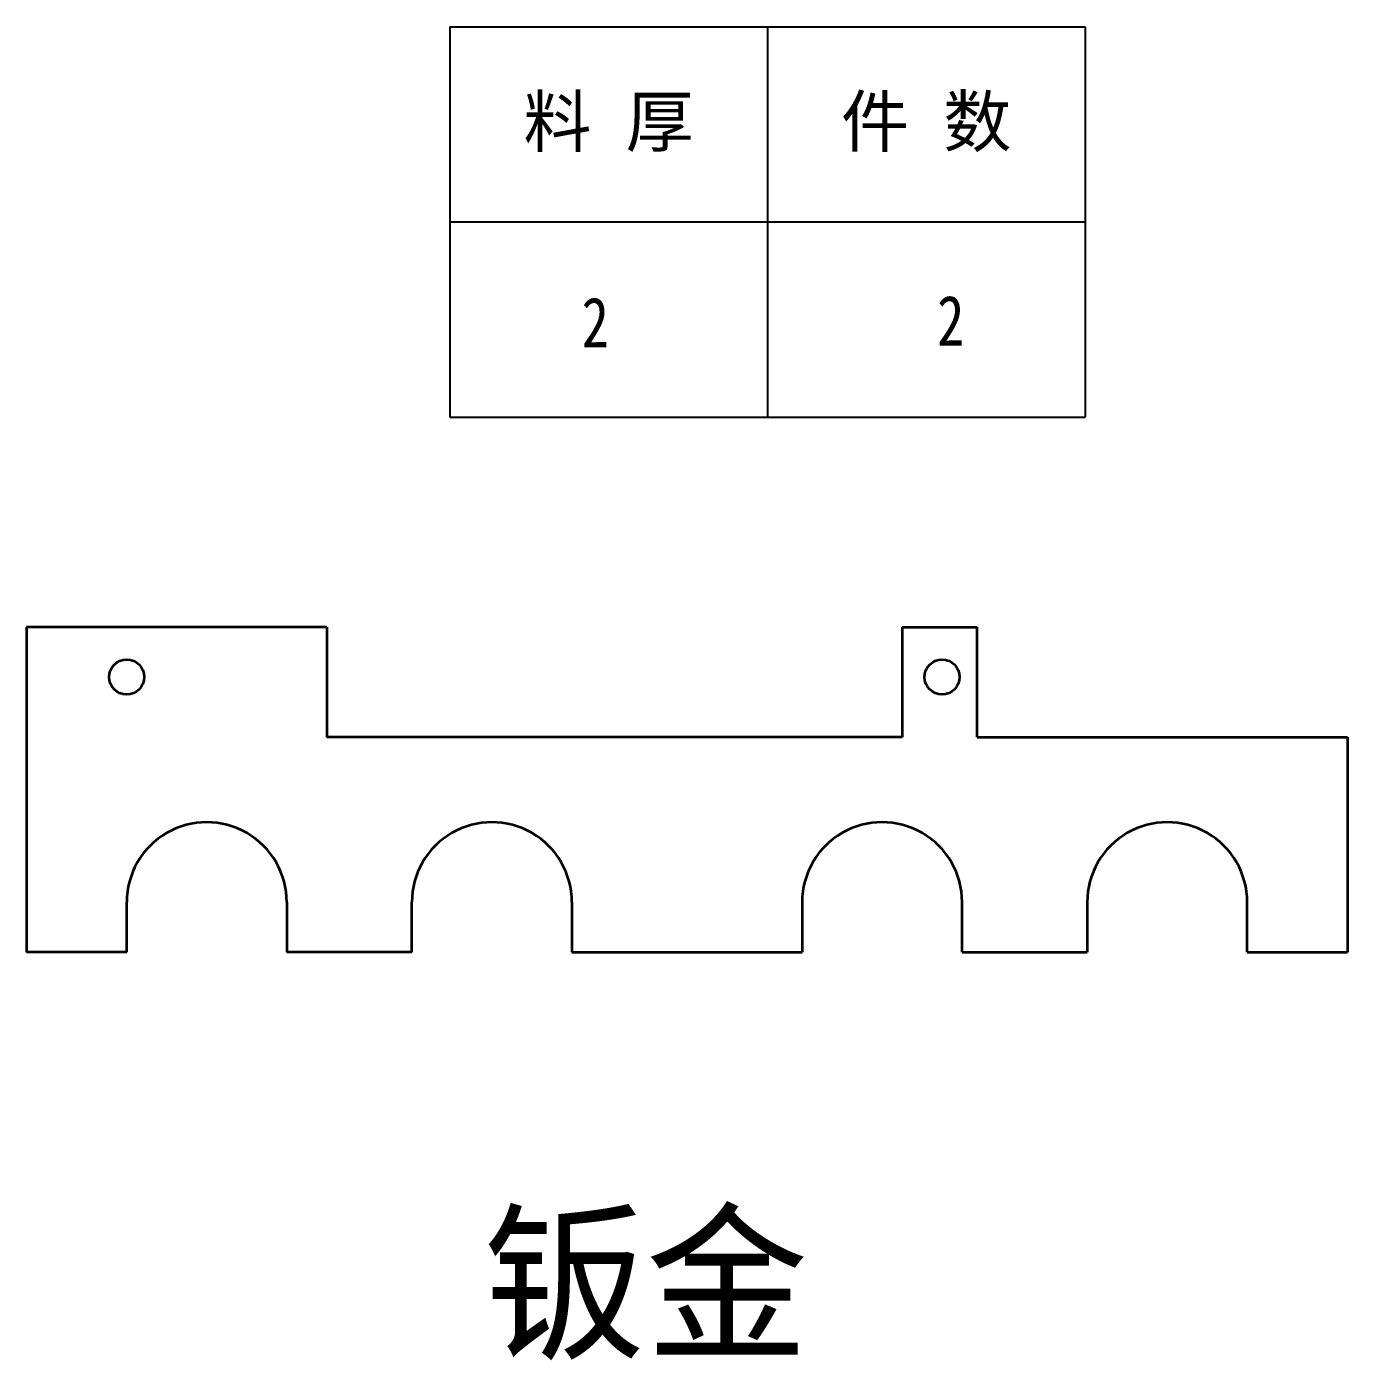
# Model space of a CAD drawing. Header units: millimetres. Extents: x -15766 to 80009, y -9701 to 15159.
# Drawn here: x 6687.6 to 6951.6, y 13567.3 to 13833.8 of the extents above; entities that cross this region are included whole.
import ezdxf
from ezdxf.enums import TextEntityAlignment as Align

# ---------------------------------------------------------------- set-up
doc = ezdxf.new("R2010")
doc.units = ezdxf.units.MM
doc.layers.add('07', color=7, linetype='Continuous')
doc.layers.add('AM_VIS', color=7, linetype='Continuous', lineweight=18)
doc.layers.add('word_dim', color=9, linetype='Continuous', lineweight=18)
doc.styles.add('DIM', font='', dxfattribs={"width": 0.8})
doc.styles.get('DIM').set_extended_font_data('NSimSun')

# ---------------------------------------------------------------- blocks, each defined once
blk = doc.blocks.new('*T2185')
at = {"color": 0, "linetype": 'ByBlock', "lineweight": -2, "transparency": 16777216}
for p, q in [((0, 0), (127, 0)), ((0, 0), (0, -78)), ((63.5, 0), (63.5, -78)), ((127, 0), (127, -78)), ((0, -39), (127, -39)), ((0, -78), (127, -78))]:
    blk.add_line(p, q, dxfattribs=at)
at = {"color": 0, "transparency": 16777216, "char_height": 10, "width": 60.5, "attachment_point": 5}
for s, insert in [('{\\fSimSun|b0|i0|c134|p2;料 厚}', (31.75, -19.5)), ('{\\fSimSun|b0|i0|c134|p2;件 数}', (95.25, -19.5))]:
    blk.add_mtext(s, dxfattribs=dict(at, insert=insert))
blk = doc.blocks.new('拆图参数')
blk.add_blockref('*T2185', (-63.5, 78))
at = {"style": 'DIM', "width": 0.8}
blk.add_attdef('1', text='', height=10, dxfattribs=at).set_placement((36.65, 19.27), align=Align.MIDDLE_CENTER)
blk.add_attdef('6', text='', height=10, dxfattribs=at).set_placement((-37.13, 18.91), align=Align.MIDDLE_LEFT)

msp = doc.modelspace()

# ---------------------------------------------------------------- linework, layer by layer
at = {"layer": 'AM_VIS', "lineweight": 35}
for p, q in [((6747.56729, 13713.84113), (6687.56729, 13713.84113)), ((6687.56729, 13713.84113), (6687.56729, 13648.84113)), ((6747.56729, 13713.84113), (6747.56729, 13691.84113)), ((6862.56729, 13713.84113), (6862.56729, 13691.84113)), ((6877.56729, 13691.84113), (6877.56729, 13713.84113)), ((6951.56729, 13691.84113), (6951.56729, 13648.84113)), ((6707.56729, 13648.84113), (6687.56729, 13648.84113)), ((6796.56729, 13648.84113), (6842.56729, 13648.84113)), ((6931.56729, 13648.84113), (6951.56729, 13648.84113))]:
    msp.add_line(p, q, dxfattribs=at)
at = {"layer": 'AM_VIS', "lineweight": 35, "ltscale": 0.375}
msp.add_line((6862.56729, 13713.84113), (6877.56729, 13713.84113), dxfattribs=at)
at = {"layer": 'AM_VIS', "lineweight": 35, "ltscale": 0.15}
for p, q in [((6862.56729, 13691.84113), (6747.56729, 13691.84113)), ((6877.56729, 13691.84113), (6951.56729, 13691.84113))]:
    msp.add_line(p, q, dxfattribs=at)
at = {"layer": 'AM_VIS', "lineweight": 35, "ltscale": 0.25}
for p, q in [((6707.56729, 13648.84113), (6707.56729, 13658.84113)), ((6739.56729, 13658.84113), (6739.56729, 13648.84113)), ((6764.56729, 13648.84113), (6764.56729, 13658.84113)), ((6796.56729, 13658.84113), (6796.56729, 13648.84113)), ((6842.56729, 13658.84113), (6842.56729, 13648.84113)), ((6874.56729, 13648.84113), (6874.56729, 13658.84113)), ((6899.56729, 13658.84113), (6899.56729, 13648.84113)), ((6931.56729, 13648.84113), (6931.56729, 13658.84113))]:
    msp.add_line(p, q, dxfattribs=at)
at = {"layer": 'AM_VIS', "lineweight": 35, "ltscale": 0.35}
for p, q in [((6764.56729, 13648.84113), (6739.56729, 13648.84113)), ((6874.56729, 13648.84113), (6899.56729, 13648.84113))]:
    msp.add_line(p, q, dxfattribs=at)
at = {"layer": 'AM_VIS', "lineweight": 35}
for centre in [(6707.56729, 13703.84113), (6870.56729, 13703.84113)]:
    msp.add_circle(centre, 3.5, dxfattribs=at)
for centre, start, end in [((6723.56729, 13658.84113), 0, 180.000005), ((6780.56729, 13658.84113), 0, 180.000005), ((6858.56729, 13658.84113), 0, 180.000005), ((6915.56729, 13658.84113), 359.999995, 180)]:
    msp.add_arc(centre, 16, start, end, dxfattribs=at)

# ---------------------------------------------------------------- block references
at = {"layer": '07'}
msp.add_blockref('拆图参数', (6835.63708, 13755.80562), dxfattribs=at).add_auto_attribs({'1': '2', '6': '2'})

# ---------------------------------------------------------------- texts
at = {"layer": 'word_dim', "color": 3, "insert": (6778.83957, 13595.19986), "char_height": 25, "width": 116.6634772, "attachment_point": 1}
msp.add_mtext('钣金', dxfattribs=at)

doc.saveas('drawing.dxf')
